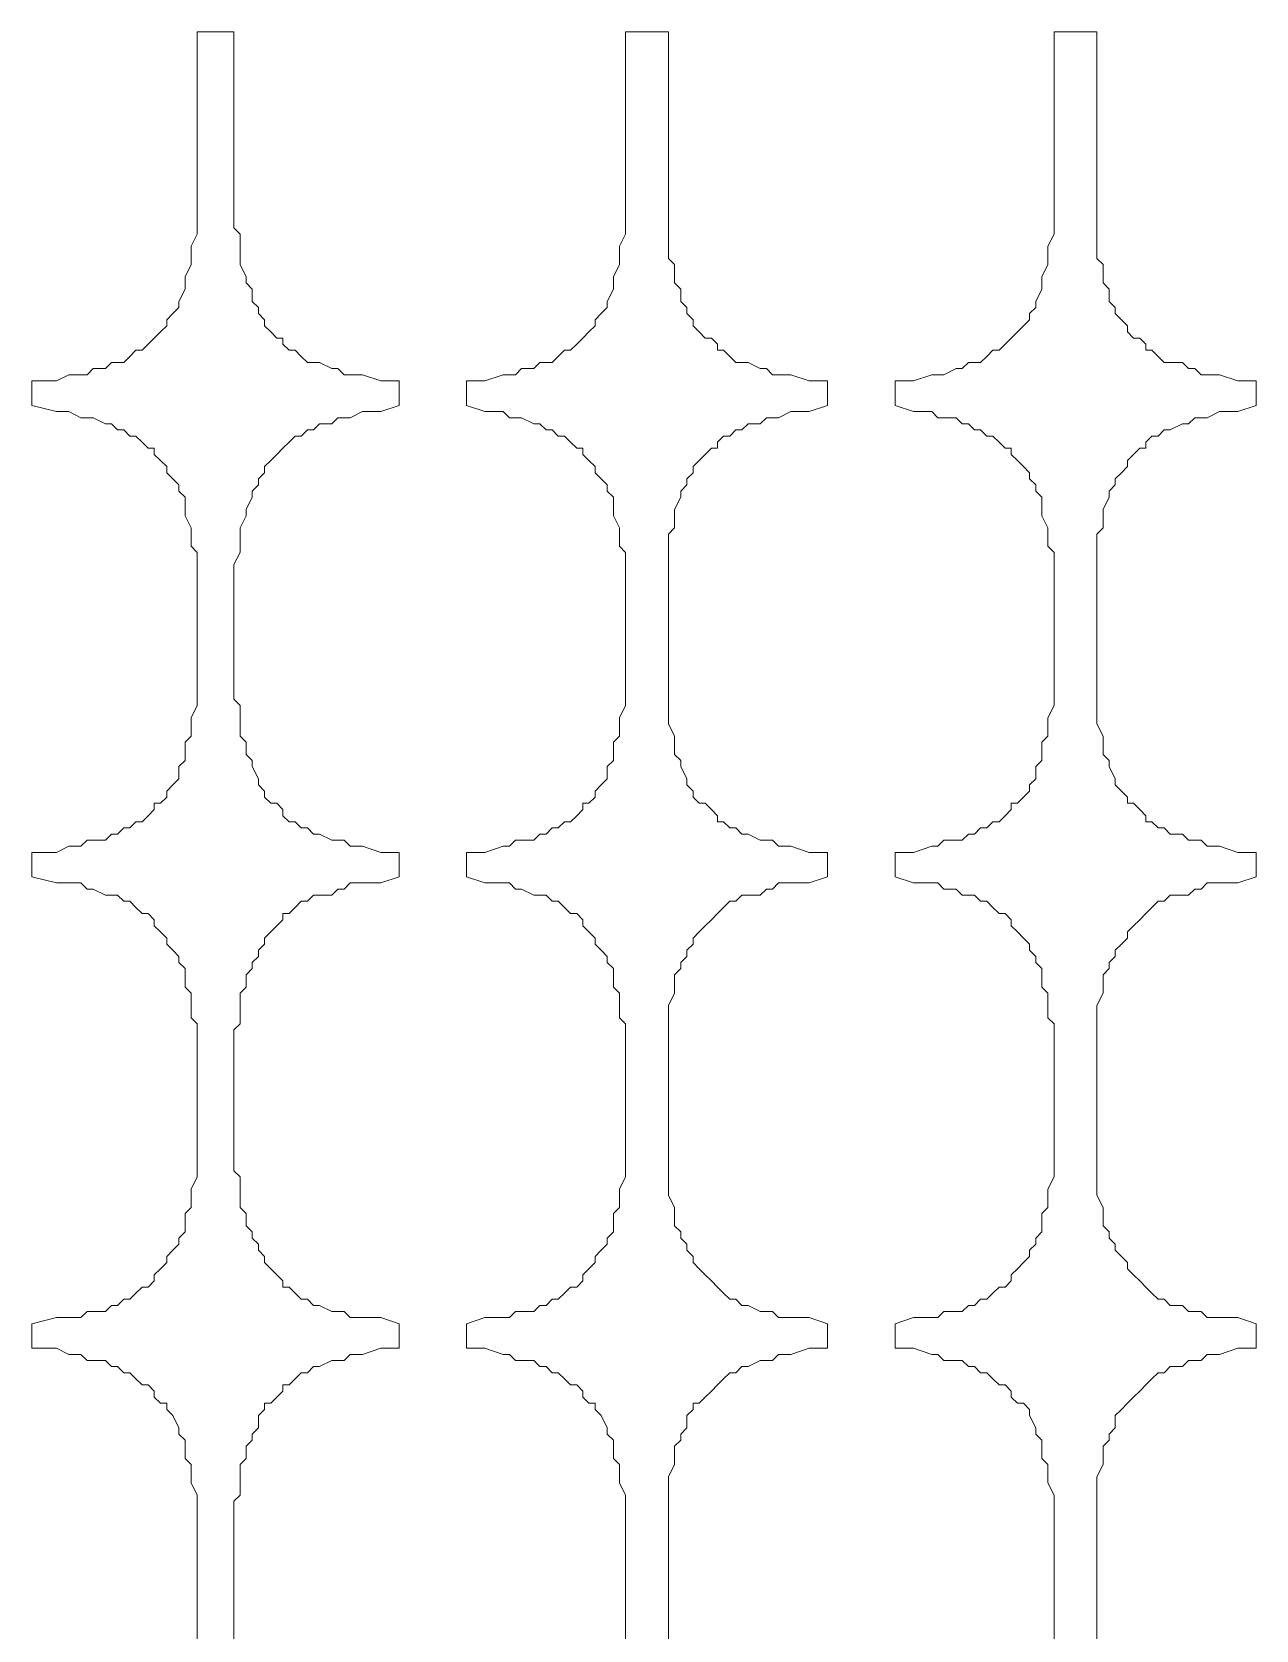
# Model space of a CAD drawing. Extents: x -66030 to 95157, y -13132 to 45879.
# Drawn here: x 20789 to 21570, y 27481 to 28501 of the extents above; entities that cross this region are included whole.
import ezdxf

# ---------------------------------------------------------------- set-up
doc = ezdxf.new("R2010")
doc.units = 0
doc.header["$LTSCALE"] = 100
doc.header["$MEASUREMENT"] = 0
doc.layers.get('0').update_dxf_attribs({"linetype": 'CONTINUOUS'})

msp = doc.modelspace()

# ---------------------------------------------------------------- linework, layer by layer
at = {"lineweight": 0}
for points in [[(20894.4, 27473.5), (20894.4, 27563.4), (20894.4, 27567.3), (20890.5, 27575.1), (20890.5, 27579), (20890.5, 27586.8), (20886.6, 27590.7), (20886.6, 27598.5), (20886.6, 27602.4), (20882.7, 27606.3), (20882.7, 27610.2), (20878.8, 27618.1), (20874.9, 27622), (20874.9, 27625.9), (20870.9, 27625.9), (20867, 27629.8), (20867, 27633.7), (20863.1, 27637.6), (20859.2, 27637.6), (20855.3, 27641.5), (20851.4, 27645.4), (20847.5, 27645.4), (20843.6, 27649.3), (20839.7, 27649.3), (20835.8, 27653.2), (20828, 27653.2), (20824.1, 27653.2), (20820.2, 27657.1), (20812.4, 27657.1), (20804.5, 27661), (20788.9, 27661), (20788.9, 27676.6), (20804.5, 27680.6), (20812.4, 27680.6), (20820.2, 27680.6), (20824.1, 27684.5), (20828, 27684.5), (20835.8, 27684.5), (20839.7, 27688.4), (20843.6, 27688.4), (20847.5, 27692.3), (20851.4, 27692.3), (20855.3, 27696.2), (20859.2, 27700.1), (20863.1, 27700.1), (20867, 27704), (20867, 27707.9), (20870.9, 27711.8), (20874.9, 27715.7), (20874.9, 27719.6), (20878.8, 27723.5), (20882.7, 27727.4), (20882.7, 27731.3), (20886.6, 27735.2), (20886.6, 27739.1), (20886.6, 27747), (20890.5, 27750.9), (20890.5, 27758.7), (20890.5, 27762.6), (20894.4, 27770.4), (20894.4, 27774.3), (20894.4, 27864.1), (20894.4, 27868), (20890.5, 27871.9), (20890.5, 27879.8), (20890.5, 27887.6), (20886.6, 27891.5), (20886.6, 27899.3), (20886.6, 27903.2), (20882.7, 27907.1), (20882.7, 27911), (20878.8, 27914.9), (20874.9, 27918.8), (20874.9, 27922.7), (20870.9, 27926.6), (20867, 27930.5), (20867, 27934.4), (20863.1, 27938.3), (20859.2, 27938.3), (20855.3, 27942.3), (20851.4, 27946.2), (20847.5, 27946.2), (20843.6, 27950.1), (20839.7, 27950.1), (20835.8, 27950.1), (20828, 27954), (20824.1, 27954), (20820.2, 27957.9), (20812.4, 27957.9), (20804.5, 27957.9), (20788.9, 27961.8), (20788.9, 27977.4), (20804.5, 27977.4), (20812.4, 27981.3), (20820.2, 27981.3), (20824.1, 27985.2), (20828, 27985.2), (20835.8, 27985.2), (20839.7, 27989.1), (20843.6, 27989.1), (20847.5, 27993), (20851.4, 27993), (20855.3, 27996.9), (20859.2, 27996.9), (20863.1, 28000.8), (20867, 28004.7), (20867, 28008.7), (20870.9, 28008.7), (20874.9, 28012.6), (20874.9, 28016.5), (20878.8, 28020.4), (20882.7, 28024.3), (20882.7, 28032.1), (20886.6, 28036), (20886.6, 28039.9), (20886.6, 28047.7), (20890.5, 28051.6), (20890.5, 28059.4), (20890.5, 28063.3), (20894.4, 28071.2), (20894.4, 28075.1), (20894.4, 28161), (20894.4, 28168.8), (20890.5, 28172.7), (20890.5, 28180.5), (20890.5, 28184.4), (20886.6, 28192.2), (20886.6, 28196.1), (20886.6, 28204), (20882.7, 28207.9), (20882.7, 28211.8), (20878.8, 28215.7), (20874.9, 28219.6), (20874.9, 28223.5), (20870.9, 28227.4), (20867, 28231.3), (20867, 28235.2), (20863.1, 28235.2), (20859.2, 28239.1), (20855.3, 28243), (20851.4, 28243), (20847.5, 28246.9), (20843.6, 28246.9), (20839.7, 28250.8), (20835.8, 28250.8), (20828, 28254.7), (20824.1, 28254.7), (20820.2, 28254.7), (20812.4, 28258.6), (20804.5, 28258.6), (20788.9, 28262.5), (20788.9, 28278.2), (20804.5, 28278.2), (20812.4, 28282.1), (20820.2, 28282.1), (20824.1, 28282.1), (20828, 28286), (20835.8, 28286), (20839.7, 28289.9), (20843.6, 28289.9), (20847.5, 28289.9), (20851.4, 28293.8), (20855.3, 28297.7), (20859.2, 28297.7), (20863.1, 28301.6), (20867, 28305.5), (20867, 28305.5), (20870.9, 28309.4), (20874.9, 28313.3), (20874.9, 28317.2), (20878.8, 28321.1), (20882.7, 28325), (20882.7, 28328.9), (20886.6, 28336.8), (20886.6, 28340.7), (20886.6, 28344.6), (20890.5, 28352.4), (20890.5, 28356.3), (20890.5, 28364.1), (20894.4, 28371.9), (20894.4, 28375.8), (20894.4, 28500.8), (20894.4, 28500.8), (20917.8, 28500.8), (20917.8, 28375.8), (20921.7, 28371.9), (20921.7, 28364.1), (20921.7, 28356.3), (20921.7, 28352.4), (20925.6, 28344.6), (20925.6, 28340.7), (20929.5, 28336.8), (20929.5, 28328.9), (20933.4, 28325), (20933.4, 28321.1), (20937.3, 28317.2), (20937.3, 28313.3), (20941.3, 28309.4), (20945.2, 28305.5), (20949.1, 28305.5), (20949.1, 28301.6), (20953, 28297.7), (20956.9, 28297.7), (20960.8, 28293.8), (20964.7, 28289.9), (20968.6, 28289.9), (20972.5, 28289.9), (20980.3, 28286), (20984.2, 28286), (20988.1, 28282.1), (20992, 28282.1), (20999.8, 28282.1), (21011.6, 28278.2), (21023.3, 28278.2), (21023.3, 28262.5), (21011.6, 28258.6), (20999.8, 28258.6), (20992, 28254.7), (20988.1, 28254.7), (20984.2, 28254.7), (20980.3, 28250.8), (20972.5, 28250.8), (20968.6, 28246.9), (20964.7, 28246.9), (20960.8, 28243), (20956.9, 28243), (20953, 28239.1), (20949.1, 28235.2), (20949.1, 28235.2), (20945.2, 28231.3), (20941.3, 28227.4), (20937.3, 28223.5), (20937.3, 28219.6), (20933.4, 28215.7), (20933.4, 28211.8), (20929.5, 28207.9), (20929.5, 28204), (20925.6, 28196.1), (20925.6, 28192.2), (20921.7, 28184.4), (20921.7, 28180.5), (20921.7, 28172.7), (20921.7, 28168.8), (20917.8, 28161), (20917.8, 28075.1), (20921.7, 28071.2), (20921.7, 28063.3), (20921.7, 28059.4), (20921.7, 28051.6), (20925.6, 28047.7), (20925.6, 28039.9), (20929.5, 28036), (20929.5, 28032.1), (20933.4, 28024.3), (20933.4, 28020.4), (20937.3, 28016.5), (20937.3, 28012.6), (20941.3, 28008.7), (20945.2, 28008.7), (20949.1, 28004.7), (20949.1, 28000.8), (20953, 27996.9), (20956.9, 27996.9), (20960.8, 27993), (20964.7, 27993), (20968.6, 27989.1), (20972.5, 27989.1), (20980.3, 27985.2), (20984.2, 27985.2), (20988.1, 27985.2), (20992, 27981.3), (20999.8, 27981.3), (21011.6, 27977.4), (21023.3, 27977.4), (21023.3, 27961.8), (21011.6, 27957.9), (20999.8, 27957.9), (20992, 27957.9), (20988.1, 27954), (20984.2, 27954), (20980.3, 27950.1), (20972.5, 27950.1), (20968.6, 27950.1), (20964.7, 27946.2), (20960.8, 27946.2), (20956.9, 27942.3), (20953, 27938.3), (20949.1, 27938.3), (20949.1, 27934.4), (20945.2, 27930.5), (20941.3, 27926.6), (20937.3, 27922.7), (20937.3, 27918.8), (20933.4, 27914.9), (20933.4, 27911), (20929.5, 27907.1), (20929.5, 27903.2), (20925.6, 27899.3), (20925.6, 27891.5), (20921.7, 27887.6), (20921.7, 27879.8), (20921.7, 27871.9), (20921.7, 27868), (20917.8, 27864.1), (20917.8, 27774.3), (20921.7, 27770.4), (20921.7, 27762.6), (20921.7, 27758.7), (20921.7, 27750.9), (20925.6, 27747), (20925.6, 27739.1), (20929.5, 27735.2), (20929.5, 27731.3), (20933.4, 27727.4), (20933.4, 27723.5), (20937.3, 27719.6), (20937.3, 27715.7), (20941.3, 27711.8), (20945.2, 27707.9), (20949.1, 27704), (20949.1, 27700.1), (20953, 27700.1), (20956.9, 27696.2), (20960.8, 27692.3), (20964.7, 27692.3), (20968.6, 27688.4), (20972.5, 27688.4), (20980.3, 27684.5), (20984.2, 27684.5), (20988.1, 27684.5), (20992, 27680.6), (20999.8, 27680.6), (21011.6, 27680.6), (21023.3, 27676.6), (21023.3, 27661), (21011.6, 27661), (20999.8, 27657.1), (20992, 27657.1), (20988.1, 27653.2), (20984.2, 27653.2), (20980.3, 27653.2), (20972.5, 27649.3), (20968.6, 27649.3), (20964.7, 27645.4), (20960.8, 27645.4), (20956.9, 27641.5), (20953, 27637.6), (20949.1, 27637.6), (20949.1, 27633.7), (20945.2, 27629.8), (20941.3, 27625.9), (20937.3, 27625.9), (20937.3, 27622), (20933.4, 27618.1), (20933.4, 27610.2), (20929.5, 27606.3), (20929.5, 27602.4), (20925.6, 27598.5), (20925.6, 27590.7), (20921.7, 27586.8), (20921.7, 27579), (20921.7, 27575.1), (20921.7, 27567.3), (20917.8, 27563.4), (20917.8, 27473.5)], [(20894.4, 27473.5), (20894.4, 27563.4), (20894.4, 27567.3), (20890.5, 27575.1), (20890.5, 27579), (20890.5, 27586.8), (20886.6, 27590.7), (20886.6, 27598.5), (20886.6, 27602.4), (20882.7, 27606.3), (20882.7, 27610.2), (20878.8, 27618.1), (20874.9, 27622), (20874.9, 27625.9), (20870.9, 27625.9), (20867, 27629.8), (20867, 27633.7), (20863.1, 27637.6), (20859.2, 27637.6), (20855.3, 27641.5), (20851.4, 27645.4), (20847.5, 27645.4), (20843.6, 27649.3), (20839.7, 27649.3), (20835.8, 27653.2), (20828, 27653.2), (20824.1, 27653.2), (20820.2, 27657.1), (20812.4, 27657.1), (20804.5, 27661), (20788.9, 27661), (20788.9, 27676.6), (20804.5, 27680.6), (20812.4, 27680.6), (20820.2, 27680.6), (20824.1, 27684.5), (20828, 27684.5), (20835.8, 27684.5), (20839.7, 27688.4), (20843.6, 27688.4), (20847.5, 27692.3), (20851.4, 27692.3), (20855.3, 27696.2), (20859.2, 27700.1), (20863.1, 27700.1), (20867, 27704), (20867, 27707.9), (20870.9, 27711.8), (20874.9, 27715.7), (20874.9, 27719.6), (20878.8, 27723.5), (20882.7, 27727.4), (20882.7, 27731.3), (20886.6, 27735.2), (20886.6, 27739.1), (20886.6, 27747), (20890.5, 27750.9), (20890.5, 27758.7), (20890.5, 27762.6), (20894.4, 27770.4), (20894.4, 27774.3), (20894.4, 27864.1), (20894.4, 27868), (20890.5, 27871.9), (20890.5, 27879.8), (20890.5, 27887.6), (20886.6, 27891.5), (20886.6, 27899.3), (20886.6, 27903.2), (20882.7, 27907.1), (20882.7, 27911), (20878.8, 27914.9), (20874.9, 27918.8), (20874.9, 27922.7), (20870.9, 27926.6), (20867, 27930.5), (20867, 27934.4), (20863.1, 27938.3), (20859.2, 27938.3), (20855.3, 27942.3), (20851.4, 27946.2), (20847.5, 27946.2), (20843.6, 27950.1), (20839.7, 27950.1), (20835.8, 27950.1), (20828, 27954), (20824.1, 27954), (20820.2, 27957.9), (20812.4, 27957.9), (20804.5, 27957.9), (20788.9, 27961.8), (20788.9, 27977.4), (20804.5, 27977.4), (20812.4, 27981.3), (20820.2, 27981.3), (20824.1, 27985.2), (20828, 27985.2), (20835.8, 27985.2), (20839.7, 27989.1), (20843.6, 27989.1), (20847.5, 27993), (20851.4, 27993), (20855.3, 27996.9), (20859.2, 27996.9), (20863.1, 28000.8), (20867, 28004.7), (20867, 28008.7), (20870.9, 28008.7), (20874.9, 28012.6), (20874.9, 28016.5), (20878.8, 28020.4), (20882.7, 28024.3), (20882.7, 28032.1), (20886.6, 28036), (20886.6, 28039.9), (20886.6, 28047.7), (20890.5, 28051.6), (20890.5, 28059.4), (20890.5, 28063.3), (20894.4, 28071.2), (20894.4, 28075.1), (20894.4, 28161), (20894.4, 28168.8), (20890.5, 28172.7), (20890.5, 28180.5), (20890.5, 28184.4), (20886.6, 28192.2), (20886.6, 28196.1), (20886.6, 28204), (20882.7, 28207.9), (20882.7, 28211.8), (20878.8, 28215.7), (20874.9, 28219.6), (20874.9, 28223.5), (20870.9, 28227.4), (20867, 28231.3), (20867, 28235.2), (20863.1, 28235.2), (20859.2, 28239.1), (20855.3, 28243), (20851.4, 28243), (20847.5, 28246.9), (20843.6, 28246.9), (20839.7, 28250.8), (20835.8, 28250.8), (20828, 28254.7), (20824.1, 28254.7), (20820.2, 28254.7), (20812.4, 28258.6), (20804.5, 28258.6), (20788.9, 28262.5), (20788.9, 28278.2), (20804.5, 28278.2), (20812.4, 28282.1), (20820.2, 28282.1), (20824.1, 28282.1), (20828, 28286), (20835.8, 28286), (20839.7, 28289.9), (20843.6, 28289.9), (20847.5, 28289.9), (20851.4, 28293.8), (20855.3, 28297.7), (20859.2, 28297.7), (20863.1, 28301.6), (20867, 28305.5), (20867, 28305.5), (20870.9, 28309.4), (20874.9, 28313.3), (20874.9, 28317.2), (20878.8, 28321.1), (20882.7, 28325), (20882.7, 28328.9), (20886.6, 28336.8), (20886.6, 28340.7), (20886.6, 28344.6), (20890.5, 28352.4), (20890.5, 28356.3), (20890.5, 28364.1), (20894.4, 28371.9), (20894.4, 28375.8), (20894.4, 28500.8), (20894.4, 28500.8), (20917.8, 28500.8), (20917.8, 28375.8), (20921.7, 28371.9), (20921.7, 28364.1), (20921.7, 28356.3), (20921.7, 28352.4), (20925.6, 28344.6), (20925.6, 28340.7), (20929.5, 28336.8), (20929.5, 28328.9), (20933.4, 28325), (20933.4, 28321.1), (20937.3, 28317.2), (20937.3, 28313.3), (20941.3, 28309.4), (20945.2, 28305.5), (20949.1, 28305.5), (20949.1, 28301.6), (20953, 28297.7), (20956.9, 28297.7), (20960.8, 28293.8), (20964.7, 28289.9), (20968.6, 28289.9), (20972.5, 28289.9), (20980.3, 28286), (20984.2, 28286), (20988.1, 28282.1), (20992, 28282.1), (20999.8, 28282.1), (21011.6, 28278.2), (21023.3, 28278.2), (21023.3, 28262.5), (21011.6, 28258.6), (20999.8, 28258.6), (20992, 28254.7), (20988.1, 28254.7), (20984.2, 28254.7), (20980.3, 28250.8), (20972.5, 28250.8), (20968.6, 28246.9), (20964.7, 28246.9), (20960.8, 28243), (20956.9, 28243), (20953, 28239.1), (20949.1, 28235.2), (20949.1, 28235.2), (20945.2, 28231.3), (20941.3, 28227.4), (20937.3, 28223.5), (20937.3, 28219.6), (20933.4, 28215.7), (20933.4, 28211.8), (20929.5, 28207.9), (20929.5, 28204), (20925.6, 28196.1), (20925.6, 28192.2), (20921.7, 28184.4), (20921.7, 28180.5), (20921.7, 28172.7), (20921.7, 28168.8), (20917.8, 28161), (20917.8, 28075.1), (20921.7, 28071.2), (20921.7, 28063.3), (20921.7, 28059.4), (20921.7, 28051.6), (20925.6, 28047.7), (20925.6, 28039.9), (20929.5, 28036), (20929.5, 28032.1), (20933.4, 28024.3), (20933.4, 28020.4), (20937.3, 28016.5), (20937.3, 28012.6), (20941.3, 28008.7), (20945.2, 28008.7), (20949.1, 28004.7), (20949.1, 28000.8), (20953, 27996.9), (20956.9, 27996.9), (20960.8, 27993), (20964.7, 27993), (20968.6, 27989.1), (20972.5, 27989.1), (20980.3, 27985.2), (20984.2, 27985.2), (20988.1, 27985.2), (20992, 27981.3), (20999.8, 27981.3), (21011.6, 27977.4), (21023.3, 27977.4), (21023.3, 27961.8), (21011.6, 27957.9), (20999.8, 27957.9), (20992, 27957.9), (20988.1, 27954), (20984.2, 27954), (20980.3, 27950.1), (20972.5, 27950.1), (20968.6, 27950.1), (20964.7, 27946.2), (20960.8, 27946.2), (20956.9, 27942.3), (20953, 27938.3), (20949.1, 27938.3), (20949.1, 27934.4), (20945.2, 27930.5), (20941.3, 27926.6), (20937.3, 27922.7), (20937.3, 27918.8), (20933.4, 27914.9), (20933.4, 27911), (20929.5, 27907.1), (20929.5, 27903.2), (20925.6, 27899.3), (20925.6, 27891.5), (20921.7, 27887.6), (20921.7, 27879.8), (20921.7, 27871.9), (20921.7, 27868), (20917.8, 27864.1), (20917.8, 27774.3), (20921.7, 27770.4), (20921.7, 27762.6), (20921.7, 27758.7), (20921.7, 27750.9), (20925.6, 27747), (20925.6, 27739.1), (20929.5, 27735.2), (20929.5, 27731.3), (20933.4, 27727.4), (20933.4, 27723.5), (20937.3, 27719.6), (20937.3, 27715.7), (20941.3, 27711.8), (20945.2, 27707.9), (20949.1, 27704), (20949.1, 27700.1), (20953, 27700.1), (20956.9, 27696.2), (20960.8, 27692.3), (20964.7, 27692.3), (20968.6, 27688.4), (20972.5, 27688.4), (20980.3, 27684.5), (20984.2, 27684.5), (20988.1, 27684.5), (20992, 27680.6), (20999.8, 27680.6), (21011.6, 27680.6), (21023.3, 27676.6), (21023.3, 27661), (21011.6, 27661), (20999.8, 27657.1), (20992, 27657.1), (20988.1, 27653.2), (20984.2, 27653.2), (20980.3, 27653.2), (20972.5, 27649.3), (20968.6, 27649.3), (20964.7, 27645.4), (20960.8, 27645.4), (20956.9, 27641.5), (20953, 27637.6), (20949.1, 27637.6), (20949.1, 27633.7), (20945.2, 27629.8), (20941.3, 27625.9), (20937.3, 27625.9), (20937.3, 27622), (20933.4, 27618.1), (20933.4, 27610.2), (20929.5, 27606.3), (20929.5, 27602.4), (20925.6, 27598.5), (20925.6, 27590.7), (20921.7, 27586.8), (20921.7, 27579), (20921.7, 27575.1), (20921.7, 27567.3), (20917.8, 27563.4), (20917.8, 27473.5)], [(21167.8, 27473.5), (21167.8, 27563.4), (21167.8, 27567.3), (21163.9, 27575.1), (21163.9, 27579), (21163.9, 27586.8), (21160, 27590.7), (21160, 27598.5), (21160, 27602.4), (21156.1, 27606.3), (21156.1, 27610.2), (21152.2, 27618.1), (21148.3, 27622), (21148.3, 27625.9), (21144.4, 27625.9), (21140.5, 27629.8), (21140.5, 27633.7), (21136.6, 27637.6), (21132.6, 27637.6), (21128.7, 27641.5), (21124.8, 27645.4), (21120.9, 27645.4), (21117, 27649.3), (21113.1, 27649.3), (21109.2, 27653.2), (21101.4, 27653.2), (21097.5, 27653.2), (21093.6, 27657.1), (21089.7, 27657.1), (21078, 27661), (21066.2, 27661), (21066.2, 27676.6), (21078, 27680.6), (21089.7, 27680.6), (21093.6, 27680.6), (21097.5, 27684.5), (21101.4, 27684.5), (21109.2, 27684.5), (21113.1, 27688.4), (21117, 27688.4), (21120.9, 27692.3), (21124.8, 27692.3), (21128.7, 27696.2), (21132.6, 27700.1), (21136.6, 27700.1), (21140.5, 27704), (21140.5, 27707.9), (21144.4, 27711.8), (21148.3, 27715.7), (21148.3, 27719.6), (21152.2, 27723.5), (21156.1, 27727.4), (21156.1, 27731.3), (21160, 27735.2), (21160, 27739.1), (21160, 27747), (21163.9, 27750.9), (21163.9, 27758.7), (21163.9, 27762.6), (21167.8, 27770.4), (21167.8, 27774.3), (21167.8, 27864.1), (21167.8, 27868), (21163.9, 27871.9), (21163.9, 27879.8), (21163.9, 27887.6), (21160, 27891.5), (21160, 27899.3), (21160, 27903.2), (21156.1, 27907.1), (21156.1, 27911), (21152.2, 27914.9), (21148.3, 27918.8), (21148.3, 27922.7), (21144.4, 27926.6), (21140.5, 27930.5), (21140.5, 27934.4), (21136.6, 27938.3), (21132.6, 27938.3), (21128.7, 27942.3), (21124.8, 27946.2), (21120.9, 27946.2), (21117, 27950.1), (21113.1, 27950.1), (21109.2, 27950.1), (21101.4, 27954), (21097.5, 27954), (21093.6, 27957.9), (21089.7, 27957.9), (21078, 27957.9), (21066.2, 27961.8), (21066.2, 27977.4), (21078, 27977.4), (21089.7, 27981.3), (21093.6, 27981.3), (21097.5, 27985.2), (21101.4, 27985.2), (21109.2, 27985.2), (21113.1, 27989.1), (21117, 27989.1), (21120.9, 27993), (21124.8, 27993), (21128.7, 27996.9), (21132.6, 27996.9), (21136.6, 28000.8), (21140.5, 28004.7), (21140.5, 28008.7), (21144.4, 28008.7), (21148.3, 28012.6), (21148.3, 28016.5), (21152.2, 28020.4), (21156.1, 28024.3), (21156.1, 28032.1), (21160, 28036), (21160, 28039.9), (21160, 28047.7), (21163.9, 28051.6), (21163.9, 28059.4), (21163.9, 28063.3), (21167.8, 28071.2), (21167.8, 28075.1), (21167.8, 28161), (21167.8, 28168.8), (21163.9, 28172.7), (21163.9, 28180.5), (21163.9, 28184.4), (21160, 28192.2), (21160, 28196.1), (21160, 28204), (21156.1, 28207.9), (21156.1, 28211.8), (21152.2, 28215.7), (21148.3, 28219.6), (21148.3, 28223.5), (21144.4, 28227.4), (21140.5, 28231.3), (21140.5, 28235.2), (21136.6, 28235.2), (21132.6, 28239.1), (21128.7, 28243), (21124.8, 28243), (21120.9, 28246.9), (21117, 28246.9), (21113.1, 28250.8), (21109.2, 28250.8), (21101.4, 28254.7), (21097.5, 28254.7), (21093.6, 28254.7), (21089.7, 28258.6), (21078, 28258.6), (21066.2, 28262.5), (21066.2, 28278.2), (21078, 28278.2), (21089.7, 28282.1), (21093.6, 28282.1), (21097.5, 28282.1), (21101.4, 28286), (21109.2, 28286), (21113.1, 28289.9), (21117, 28289.9), (21120.9, 28289.9), (21124.8, 28293.8), (21128.7, 28297.7), (21132.6, 28297.7), (21136.6, 28301.6), (21140.5, 28305.5), (21140.5, 28305.5), (21144.4, 28309.4), (21148.3, 28313.3), (21148.3, 28317.2), (21152.2, 28321.1), (21156.1, 28325), (21156.1, 28328.9), (21160, 28336.8), (21160, 28340.7), (21160, 28344.6), (21163.9, 28352.4), (21163.9, 28356.3), (21163.9, 28364.1), (21167.8, 28371.9), (21167.8, 28375.8), (21167.8, 28500.8), (21167.8, 28500.8), (21195.1, 28500.8), (21195.1, 28375.8), (21195.1, 28371.9), (21195.1, 28364.1), (21195.1, 28356.3), (21199, 28352.4), (21199, 28344.6), (21199, 28340.7), (21203, 28336.8), (21203, 28328.9), (21206.9, 28325), (21206.9, 28321.1), (21210.8, 28317.2), (21210.8, 28313.3), (21214.7, 28309.4), (21218.6, 28305.5), (21222.5, 28305.5), (21226.4, 28301.6), (21226.4, 28297.7), (21230.3, 28297.7), (21234.2, 28293.8), (21238.1, 28289.9), (21242, 28289.9), (21245.9, 28289.9), (21253.7, 28286), (21257.6, 28286), (21261.5, 28282.1), (21265.4, 28282.1), (21273.3, 28282.1), (21285, 28278.2), (21296.7, 28278.2), (21296.7, 28262.5), (21285, 28258.6), (21273.3, 28258.6), (21265.4, 28254.7), (21261.5, 28254.7), (21257.6, 28254.7), (21253.7, 28250.8), (21245.9, 28250.8), (21242, 28246.9), (21238.1, 28246.9), (21234.2, 28243), (21230.3, 28243), (21226.4, 28239.1), (21226.4, 28235.2), (21222.5, 28235.2), (21218.6, 28231.3), (21214.7, 28227.4), (21210.8, 28223.5), (21210.8, 28219.6), (21206.9, 28215.7), (21206.9, 28211.8), (21203, 28207.9), (21203, 28204), (21199, 28196.1), (21199, 28192.2), (21199, 28184.4), (21195.1, 28180.5), (21195.1, 28172.7), (21195.1, 28168.8), (21195.1, 28161), (21195.1, 28075.1), (21195.1, 28071.2), (21195.1, 28063.3), (21195.1, 28059.4), (21199, 28051.6), (21199, 28047.7), (21199, 28039.9), (21203, 28036), (21203, 28032.1), (21206.9, 28024.3), (21206.9, 28020.4), (21210.8, 28016.5), (21210.8, 28012.6), (21214.7, 28008.7), (21218.6, 28008.7), (21222.5, 28004.7), (21226.4, 28000.8), (21226.4, 27996.9), (21230.3, 27996.9), (21234.2, 27993), (21238.1, 27993), (21242, 27989.1), (21245.9, 27989.1), (21253.7, 27985.2), (21257.6, 27985.2), (21261.5, 27985.2), (21265.4, 27981.3), (21273.3, 27981.3), (21285, 27977.4), (21296.7, 27977.4), (21296.7, 27961.8), (21285, 27957.9), (21273.3, 27957.9), (21265.4, 27957.9), (21261.5, 27954), (21257.6, 27954), (21253.7, 27950.1), (21245.9, 27950.1), (21242, 27950.1), (21238.1, 27946.2), (21234.2, 27946.2), (21230.3, 27942.3), (21226.4, 27938.3), (21226.4, 27938.3), (21222.5, 27934.4), (21218.6, 27930.5), (21214.7, 27926.6), (21210.8, 27922.7), (21210.8, 27918.8), (21206.9, 27914.9), (21206.9, 27911), (21203, 27907.1), (21203, 27903.2), (21199, 27899.3), (21199, 27891.5), (21199, 27887.6), (21195.1, 27879.8), (21195.1, 27871.9), (21195.1, 27868), (21195.1, 27864.1), (21195.1, 27774.3), (21195.1, 27770.4), (21195.1, 27762.6), (21195.1, 27758.7), (21199, 27750.9), (21199, 27747), (21199, 27739.1), (21203, 27735.2), (21203, 27731.3), (21206.9, 27727.4), (21206.9, 27723.5), (21210.8, 27719.6), (21210.8, 27715.7), (21214.7, 27711.8), (21218.6, 27707.9), (21222.5, 27704), (21226.4, 27700.1), (21226.4, 27700.1), (21230.3, 27696.2), (21234.2, 27692.3), (21238.1, 27692.3), (21242, 27688.4), (21245.9, 27688.4), (21253.7, 27684.5), (21257.6, 27684.5), (21261.5, 27684.5), (21265.4, 27680.6), (21273.3, 27680.6), (21285, 27680.6), (21296.7, 27676.6), (21296.7, 27661), (21285, 27661), (21273.3, 27657.1), (21265.4, 27657.1), (21261.5, 27653.2), (21257.6, 27653.2), (21253.7, 27653.2), (21245.9, 27649.3), (21242, 27649.3), (21238.1, 27645.4), (21234.2, 27645.4), (21230.3, 27641.5), (21226.4, 27637.6), (21226.4, 27637.6), (21222.5, 27633.7), (21218.6, 27629.8), (21214.7, 27625.9), (21210.8, 27625.9), (21210.8, 27622), (21206.9, 27618.1), (21206.9, 27610.2), (21203, 27606.3), (21203, 27602.4), (21199, 27598.5), (21199, 27590.7), (21199, 27586.8), (21195.1, 27579), (21195.1, 27575.1), (21195.1, 27567.3), (21195.1, 27563.4), (21195.1, 27473.5)], [(21167.8, 27473.5), (21167.8, 27563.4), (21167.8, 27567.3), (21163.9, 27575.1), (21163.9, 27579), (21163.9, 27586.8), (21160, 27590.7), (21160, 27598.5), (21160, 27602.4), (21156.1, 27606.3), (21156.1, 27610.2), (21152.2, 27618.1), (21148.3, 27622), (21148.3, 27625.9), (21144.4, 27625.9), (21140.5, 27629.8), (21140.5, 27633.7), (21136.6, 27637.6), (21132.6, 27637.6), (21128.7, 27641.5), (21124.8, 27645.4), (21120.9, 27645.4), (21117, 27649.3), (21113.1, 27649.3), (21109.2, 27653.2), (21101.4, 27653.2), (21097.5, 27653.2), (21093.6, 27657.1), (21089.7, 27657.1), (21078, 27661), (21066.2, 27661), (21066.2, 27676.6), (21078, 27680.6), (21089.7, 27680.6), (21093.6, 27680.6), (21097.5, 27684.5), (21101.4, 27684.5), (21109.2, 27684.5), (21113.1, 27688.4), (21117, 27688.4), (21120.9, 27692.3), (21124.8, 27692.3), (21128.7, 27696.2), (21132.6, 27700.1), (21136.6, 27700.1), (21140.5, 27704), (21140.5, 27707.9), (21144.4, 27711.8), (21148.3, 27715.7), (21148.3, 27719.6), (21152.2, 27723.5), (21156.1, 27727.4), (21156.1, 27731.3), (21160, 27735.2), (21160, 27739.1), (21160, 27747), (21163.9, 27750.9), (21163.9, 27758.7), (21163.9, 27762.6), (21167.8, 27770.4), (21167.8, 27774.3), (21167.8, 27864.1), (21167.8, 27868), (21163.9, 27871.9), (21163.9, 27879.8), (21163.9, 27887.6), (21160, 27891.5), (21160, 27899.3), (21160, 27903.2), (21156.1, 27907.1), (21156.1, 27911), (21152.2, 27914.9), (21148.3, 27918.8), (21148.3, 27922.7), (21144.4, 27926.6), (21140.5, 27930.5), (21140.5, 27934.4), (21136.6, 27938.3), (21132.6, 27938.3), (21128.7, 27942.3), (21124.8, 27946.2), (21120.9, 27946.2), (21117, 27950.1), (21113.1, 27950.1), (21109.2, 27950.1), (21101.4, 27954), (21097.5, 27954), (21093.6, 27957.9), (21089.7, 27957.9), (21078, 27957.9), (21066.2, 27961.8), (21066.2, 27977.4), (21078, 27977.4), (21089.7, 27981.3), (21093.6, 27981.3), (21097.5, 27985.2), (21101.4, 27985.2), (21109.2, 27985.2), (21113.1, 27989.1), (21117, 27989.1), (21120.9, 27993), (21124.8, 27993), (21128.7, 27996.9), (21132.6, 27996.9), (21136.6, 28000.8), (21140.5, 28004.7), (21140.5, 28008.7), (21144.4, 28008.7), (21148.3, 28012.6), (21148.3, 28016.5), (21152.2, 28020.4), (21156.1, 28024.3), (21156.1, 28032.1), (21160, 28036), (21160, 28039.9), (21160, 28047.7), (21163.9, 28051.6), (21163.9, 28059.4), (21163.9, 28063.3), (21167.8, 28071.2), (21167.8, 28075.1), (21167.8, 28161), (21167.8, 28168.8), (21163.9, 28172.7), (21163.9, 28180.5), (21163.9, 28184.4), (21160, 28192.2), (21160, 28196.1), (21160, 28204), (21156.1, 28207.9), (21156.1, 28211.8), (21152.2, 28215.7), (21148.3, 28219.6), (21148.3, 28223.5), (21144.4, 28227.4), (21140.5, 28231.3), (21140.5, 28235.2), (21136.6, 28235.2), (21132.6, 28239.1), (21128.7, 28243), (21124.8, 28243), (21120.9, 28246.9), (21117, 28246.9), (21113.1, 28250.8), (21109.2, 28250.8), (21101.4, 28254.7), (21097.5, 28254.7), (21093.6, 28254.7), (21089.7, 28258.6), (21078, 28258.6), (21066.2, 28262.5), (21066.2, 28278.2), (21078, 28278.2), (21089.7, 28282.1), (21093.6, 28282.1), (21097.5, 28282.1), (21101.4, 28286), (21109.2, 28286), (21113.1, 28289.9), (21117, 28289.9), (21120.9, 28289.9), (21124.8, 28293.8), (21128.7, 28297.7), (21132.6, 28297.7), (21136.6, 28301.6), (21140.5, 28305.5), (21140.5, 28305.5), (21144.4, 28309.4), (21148.3, 28313.3), (21148.3, 28317.2), (21152.2, 28321.1), (21156.1, 28325), (21156.1, 28328.9), (21160, 28336.8), (21160, 28340.7), (21160, 28344.6), (21163.9, 28352.4), (21163.9, 28356.3), (21163.9, 28364.1), (21167.8, 28371.9), (21167.8, 28375.8), (21167.8, 28500.8), (21167.8, 28500.8), (21195.1, 28500.8), (21195.1, 28375.8), (21195.1, 28371.9), (21195.1, 28364.1), (21195.1, 28356.3), (21199, 28352.4), (21199, 28344.6), (21199, 28340.7), (21203, 28336.8), (21203, 28328.9), (21206.9, 28325), (21206.9, 28321.1), (21210.8, 28317.2), (21210.8, 28313.3), (21214.7, 28309.4), (21218.6, 28305.5), (21222.5, 28305.5), (21226.4, 28301.6), (21226.4, 28297.7), (21230.3, 28297.7), (21234.2, 28293.8), (21238.1, 28289.9), (21242, 28289.9), (21245.9, 28289.9), (21253.7, 28286), (21257.6, 28286), (21261.5, 28282.1), (21265.4, 28282.1), (21273.3, 28282.1), (21285, 28278.2), (21296.7, 28278.2), (21296.7, 28262.5), (21285, 28258.6), (21273.3, 28258.6), (21265.4, 28254.7), (21261.5, 28254.7), (21257.6, 28254.7), (21253.7, 28250.8), (21245.9, 28250.8), (21242, 28246.9), (21238.1, 28246.9), (21234.2, 28243), (21230.3, 28243), (21226.4, 28239.1), (21226.4, 28235.2), (21222.5, 28235.2), (21218.6, 28231.3), (21214.7, 28227.4), (21210.8, 28223.5), (21210.8, 28219.6), (21206.9, 28215.7), (21206.9, 28211.8), (21203, 28207.9), (21203, 28204), (21199, 28196.1), (21199, 28192.2), (21199, 28184.4), (21195.1, 28180.5), (21195.1, 28172.7), (21195.1, 28168.8), (21195.1, 28161), (21195.1, 28075.1), (21195.1, 28071.2), (21195.1, 28063.3), (21195.1, 28059.4), (21199, 28051.6), (21199, 28047.7), (21199, 28039.9), (21203, 28036), (21203, 28032.1), (21206.9, 28024.3), (21206.9, 28020.4), (21210.8, 28016.5), (21210.8, 28012.6), (21214.7, 28008.7), (21218.6, 28008.7), (21222.5, 28004.7), (21226.4, 28000.8), (21226.4, 27996.9), (21230.3, 27996.9), (21234.2, 27993), (21238.1, 27993), (21242, 27989.1), (21245.9, 27989.1), (21253.7, 27985.2), (21257.6, 27985.2), (21261.5, 27985.2), (21265.4, 27981.3), (21273.3, 27981.3), (21285, 27977.4), (21296.7, 27977.4), (21296.7, 27961.8), (21285, 27957.9), (21273.3, 27957.9), (21265.4, 27957.9), (21261.5, 27954), (21257.6, 27954), (21253.7, 27950.1), (21245.9, 27950.1), (21242, 27950.1), (21238.1, 27946.2), (21234.2, 27946.2), (21230.3, 27942.3), (21226.4, 27938.3), (21226.4, 27938.3), (21222.5, 27934.4), (21218.6, 27930.5), (21214.7, 27926.6), (21210.8, 27922.7), (21210.8, 27918.8), (21206.9, 27914.9), (21206.9, 27911), (21203, 27907.1), (21203, 27903.2), (21199, 27899.3), (21199, 27891.5), (21199, 27887.6), (21195.1, 27879.8), (21195.1, 27871.9), (21195.1, 27868), (21195.1, 27864.1), (21195.1, 27774.3), (21195.1, 27770.4), (21195.1, 27762.6), (21195.1, 27758.7), (21199, 27750.9), (21199, 27747), (21199, 27739.1), (21203, 27735.2), (21203, 27731.3), (21206.9, 27727.4), (21206.9, 27723.5), (21210.8, 27719.6), (21210.8, 27715.7), (21214.7, 27711.8), (21218.6, 27707.9), (21222.5, 27704), (21226.4, 27700.1), (21226.4, 27700.1), (21230.3, 27696.2), (21234.2, 27692.3), (21238.1, 27692.3), (21242, 27688.4), (21245.9, 27688.4), (21253.7, 27684.5), (21257.6, 27684.5), (21261.5, 27684.5), (21265.4, 27680.6), (21273.3, 27680.6), (21285, 27680.6), (21296.7, 27676.6), (21296.7, 27661), (21285, 27661), (21273.3, 27657.1), (21265.4, 27657.1), (21261.5, 27653.2), (21257.6, 27653.2), (21253.7, 27653.2), (21245.9, 27649.3), (21242, 27649.3), (21238.1, 27645.4), (21234.2, 27645.4), (21230.3, 27641.5), (21226.4, 27637.6), (21226.4, 27637.6), (21222.5, 27633.7), (21218.6, 27629.8), (21214.7, 27625.9), (21210.8, 27625.9), (21210.8, 27622), (21206.9, 27618.1), (21206.9, 27610.2), (21203, 27606.3), (21203, 27602.4), (21199, 27598.5), (21199, 27590.7), (21199, 27586.8), (21195.1, 27579), (21195.1, 27575.1), (21195.1, 27567.3), (21195.1, 27563.4), (21195.1, 27473.5)], [(21441.2, 27473.5), (21441.2, 27563.4), (21441.2, 27567.3), (21437.3, 27575.1), (21437.3, 27579), (21437.3, 27586.8), (21433.4, 27590.7), (21433.4, 27598.5), (21433.4, 27602.4), (21429.5, 27606.3), (21429.5, 27610.2), (21425.6, 27618.1), (21425.6, 27622), (21421.7, 27625.9), (21417.8, 27625.9), (21413.9, 27629.8), (21413.9, 27633.7), (21410, 27637.6), (21406.1, 27637.6), (21402.2, 27641.5), (21398.3, 27645.4), (21394.3, 27645.4), (21390.4, 27649.3), (21386.5, 27649.3), (21382.6, 27653.2), (21378.7, 27653.2), (21370.9, 27653.2), (21367, 27657.1), (21363.1, 27657.1), (21351.4, 27661), (21339.7, 27661), (21339.7, 27676.6), (21351.4, 27680.6), (21363.1, 27680.6), (21367, 27680.6), (21370.9, 27684.5), (21378.7, 27684.5), (21382.6, 27684.5), (21386.5, 27688.4), (21390.4, 27688.4), (21394.3, 27692.3), (21398.3, 27692.3), (21402.2, 27696.2), (21406.1, 27700.1), (21410, 27700.1), (21413.9, 27704), (21413.9, 27707.9), (21417.8, 27711.8), (21421.7, 27715.7), (21425.6, 27719.6), (21425.6, 27723.5), (21429.5, 27727.4), (21429.5, 27731.3), (21433.4, 27735.2), (21433.4, 27739.1), (21433.4, 27747), (21437.3, 27750.9), (21437.3, 27758.7), (21437.3, 27762.6), (21441.2, 27770.4), (21441.2, 27774.3), (21441.2, 27864.1), (21441.2, 27868), (21437.3, 27871.9), (21437.3, 27879.8), (21437.3, 27887.6), (21433.4, 27891.5), (21433.4, 27899.3), (21433.4, 27903.2), (21429.5, 27907.1), (21429.5, 27911), (21425.6, 27914.9), (21425.6, 27918.8), (21421.7, 27922.7), (21417.8, 27926.6), (21413.9, 27930.5), (21413.9, 27934.4), (21410, 27938.3), (21406.1, 27938.3), (21402.2, 27942.3), (21398.3, 27946.2), (21394.3, 27946.2), (21390.4, 27950.1), (21386.5, 27950.1), (21382.6, 27950.1), (21378.7, 27954), (21370.9, 27954), (21367, 27957.9), (21363.1, 27957.9), (21351.4, 27957.9), (21339.7, 27961.8), (21339.7, 27977.4), (21351.4, 27977.4), (21363.1, 27981.3), (21367, 27981.3), (21370.9, 27985.2), (21378.7, 27985.2), (21382.6, 27985.2), (21386.5, 27989.1), (21390.4, 27989.1), (21394.3, 27993), (21398.3, 27993), (21402.2, 27996.9), (21406.1, 27996.9), (21410, 28000.8), (21413.9, 28004.7), (21413.9, 28008.7), (21417.8, 28008.7), (21421.7, 28012.6), (21425.6, 28016.5), (21425.6, 28020.4), (21429.5, 28024.3), (21429.5, 28032.1), (21433.4, 28036), (21433.4, 28039.9), (21433.4, 28047.7), (21437.3, 28051.6), (21437.3, 28059.4), (21437.3, 28063.3), (21441.2, 28071.2), (21441.2, 28075.1), (21441.2, 28161), (21441.2, 28168.8), (21437.3, 28172.7), (21437.3, 28180.5), (21437.3, 28184.4), (21433.4, 28192.2), (21433.4, 28196.1), (21433.4, 28204), (21429.5, 28207.9), (21429.5, 28211.8), (21425.6, 28215.7), (21425.6, 28219.6), (21421.7, 28223.5), (21417.8, 28227.4), (21413.9, 28231.3), (21413.9, 28235.2), (21410, 28235.2), (21406.1, 28239.1), (21402.2, 28243), (21398.3, 28243), (21394.3, 28246.9), (21390.4, 28246.9), (21386.5, 28250.8), (21382.6, 28250.8), (21378.7, 28254.7), (21370.9, 28254.7), (21367, 28254.7), (21363.1, 28258.6), (21351.4, 28258.6), (21339.7, 28262.5), (21339.7, 28278.2), (21351.4, 28278.2), (21363.1, 28282.1), (21367, 28282.1), (21370.9, 28282.1), (21378.7, 28286), (21382.6, 28286), (21386.5, 28289.9), (21390.4, 28289.9), (21394.3, 28289.9), (21398.3, 28293.8), (21402.2, 28297.7), (21406.1, 28297.7), (21410, 28301.6), (21413.9, 28305.5), (21413.9, 28305.5), (21417.8, 28309.4), (21421.7, 28313.3), (21425.6, 28317.2), (21425.6, 28321.1), (21429.5, 28325), (21429.5, 28328.9), (21433.4, 28336.8), (21433.4, 28340.7), (21433.4, 28344.6), (21437.3, 28352.4), (21437.3, 28356.3), (21437.3, 28364.1), (21441.2, 28371.9), (21441.2, 28375.8), (21441.2, 28500.8), (21441.2, 28500.8), (21468.6, 28500.8), (21468.6, 28375.8), (21468.6, 28371.9), (21468.6, 28364.1), (21468.6, 28356.3), (21472.5, 28352.4), (21472.5, 28344.6), (21472.5, 28340.7), (21476.4, 28336.8), (21476.4, 28328.9), (21480.3, 28325), (21480.3, 28321.1), (21484.2, 28317.2), (21488.1, 28313.3), (21488.1, 28309.4), (21492, 28305.5), (21495.9, 28305.5), (21499.8, 28301.6), (21499.8, 28297.7), (21503.7, 28297.7), (21507.6, 28293.8), (21511.5, 28289.9), (21515.4, 28289.9), (21523.2, 28289.9), (21527.1, 28286), (21531.1, 28286), (21535, 28282.1), (21538.9, 28282.1), (21546.7, 28282.1), (21558.4, 28278.2), (21570.1, 28278.2), (21570.1, 28262.5), (21558.4, 28258.6), (21546.7, 28258.6), (21538.9, 28254.7), (21535, 28254.7), (21531.1, 28254.7), (21527.1, 28250.8), (21523.2, 28250.8), (21515.4, 28246.9), (21511.5, 28246.9), (21507.6, 28243), (21503.7, 28243), (21499.8, 28239.1), (21499.8, 28235.2), (21495.9, 28235.2), (21492, 28231.3), (21488.1, 28227.4), (21488.1, 28223.5), (21484.2, 28219.6), (21480.3, 28215.7), (21480.3, 28211.8), (21476.4, 28207.9), (21476.4, 28204), (21472.5, 28196.1), (21472.5, 28192.2), (21472.5, 28184.4), (21468.6, 28180.5), (21468.6, 28172.7), (21468.6, 28168.8), (21468.6, 28161), (21468.6, 28075.1), (21468.6, 28071.2), (21468.6, 28063.3), (21468.6, 28059.4), (21472.5, 28051.6), (21472.5, 28047.7), (21472.5, 28039.9), (21476.4, 28036), (21476.4, 28032.1), (21480.3, 28024.3), (21480.3, 28020.4), (21484.2, 28016.5), (21488.1, 28012.6), (21488.1, 28008.7), (21492, 28008.7), (21495.9, 28004.7), (21499.8, 28000.8), (21499.8, 27996.9), (21503.7, 27996.9), (21507.6, 27993), (21511.5, 27993), (21515.4, 27989.1), (21523.2, 27989.1), (21527.1, 27985.2), (21531.1, 27985.2), (21535, 27985.2), (21538.9, 27981.3), (21546.7, 27981.3), (21558.4, 27977.4), (21570.1, 27977.4), (21570.1, 27961.8), (21558.4, 27957.9), (21546.7, 27957.9), (21538.9, 27957.9), (21535, 27954), (21531.1, 27954), (21527.1, 27950.1), (21523.2, 27950.1), (21515.4, 27950.1), (21511.5, 27946.2), (21507.6, 27946.2), (21503.7, 27942.3), (21499.8, 27938.3), (21499.8, 27938.3), (21495.9, 27934.4), (21492, 27930.5), (21488.1, 27926.6), (21488.1, 27922.7), (21484.2, 27918.8), (21480.3, 27914.9), (21480.3, 27911), (21476.4, 27907.1), (21476.4, 27903.2), (21472.5, 27899.3), (21472.5, 27891.5), (21472.5, 27887.6), (21468.6, 27879.8), (21468.6, 27871.9), (21468.6, 27868), (21468.6, 27864.1), (21468.6, 27774.3), (21468.6, 27770.4), (21468.6, 27762.6), (21468.6, 27758.7), (21472.5, 27750.9), (21472.5, 27747), (21472.5, 27739.1), (21476.4, 27735.2), (21476.4, 27731.3), (21480.3, 27727.4), (21480.3, 27723.5), (21484.2, 27719.6), (21488.1, 27715.7), (21488.1, 27711.8), (21492, 27707.9), (21495.9, 27704), (21499.8, 27700.1), (21499.8, 27700.1), (21503.7, 27696.2), (21507.6, 27692.3), (21511.5, 27692.3), (21515.4, 27688.4), (21523.2, 27688.4), (21527.1, 27684.5), (21531.1, 27684.5), (21535, 27684.5), (21538.9, 27680.6), (21546.7, 27680.6), (21558.4, 27680.6), (21570.1, 27676.6), (21570.1, 27661), (21558.4, 27661), (21546.7, 27657.1), (21538.9, 27657.1), (21535, 27653.2), (21531.1, 27653.2), (21527.1, 27653.2), (21523.2, 27649.3), (21515.4, 27649.3), (21511.5, 27645.4), (21507.6, 27645.4), (21503.7, 27641.5), (21499.8, 27637.6), (21499.8, 27637.6), (21495.9, 27633.7), (21492, 27629.8), (21488.1, 27625.9), (21488.1, 27625.9), (21484.2, 27622), (21480.3, 27618.1), (21480.3, 27610.2), (21476.4, 27606.3), (21476.4, 27602.4), (21472.5, 27598.5), (21472.5, 27590.7), (21472.5, 27586.8), (21468.6, 27579), (21468.6, 27575.1), (21468.6, 27567.3), (21468.6, 27563.4), (21468.6, 27473.5)], [(21441.2, 27473.5), (21441.2, 27563.4), (21441.2, 27567.3), (21437.3, 27575.1), (21437.3, 27579), (21437.3, 27586.8), (21433.4, 27590.7), (21433.4, 27598.5), (21433.4, 27602.4), (21429.5, 27606.3), (21429.5, 27610.2), (21425.6, 27618.1), (21425.6, 27622), (21421.7, 27625.9), (21417.8, 27625.9), (21413.9, 27629.8), (21413.9, 27633.7), (21410, 27637.6), (21406.1, 27637.6), (21402.2, 27641.5), (21398.3, 27645.4), (21394.3, 27645.4), (21390.4, 27649.3), (21386.5, 27649.3), (21382.6, 27653.2), (21378.7, 27653.2), (21370.9, 27653.2), (21367, 27657.1), (21363.1, 27657.1), (21351.4, 27661), (21339.7, 27661), (21339.7, 27676.6), (21351.4, 27680.6), (21363.1, 27680.6), (21367, 27680.6), (21370.9, 27684.5), (21378.7, 27684.5), (21382.6, 27684.5), (21386.5, 27688.4), (21390.4, 27688.4), (21394.3, 27692.3), (21398.3, 27692.3), (21402.2, 27696.2), (21406.1, 27700.1), (21410, 27700.1), (21413.9, 27704), (21413.9, 27707.9), (21417.8, 27711.8), (21421.7, 27715.7), (21425.6, 27719.6), (21425.6, 27723.5), (21429.5, 27727.4), (21429.5, 27731.3), (21433.4, 27735.2), (21433.4, 27739.1), (21433.4, 27747), (21437.3, 27750.9), (21437.3, 27758.7), (21437.3, 27762.6), (21441.2, 27770.4), (21441.2, 27774.3), (21441.2, 27864.1), (21441.2, 27868), (21437.3, 27871.9), (21437.3, 27879.8), (21437.3, 27887.6), (21433.4, 27891.5), (21433.4, 27899.3), (21433.4, 27903.2), (21429.5, 27907.1), (21429.5, 27911), (21425.6, 27914.9), (21425.6, 27918.8), (21421.7, 27922.7), (21417.8, 27926.6), (21413.9, 27930.5), (21413.9, 27934.4), (21410, 27938.3), (21406.1, 27938.3), (21402.2, 27942.3), (21398.3, 27946.2), (21394.3, 27946.2), (21390.4, 27950.1), (21386.5, 27950.1), (21382.6, 27950.1), (21378.7, 27954), (21370.9, 27954), (21367, 27957.9), (21363.1, 27957.9), (21351.4, 27957.9), (21339.7, 27961.8), (21339.7, 27977.4), (21351.4, 27977.4), (21363.1, 27981.3), (21367, 27981.3), (21370.9, 27985.2), (21378.7, 27985.2), (21382.6, 27985.2), (21386.5, 27989.1), (21390.4, 27989.1), (21394.3, 27993), (21398.3, 27993), (21402.2, 27996.9), (21406.1, 27996.9), (21410, 28000.8), (21413.9, 28004.7), (21413.9, 28008.7), (21417.8, 28008.7), (21421.7, 28012.6), (21425.6, 28016.5), (21425.6, 28020.4), (21429.5, 28024.3), (21429.5, 28032.1), (21433.4, 28036), (21433.4, 28039.9), (21433.4, 28047.7), (21437.3, 28051.6), (21437.3, 28059.4), (21437.3, 28063.3), (21441.2, 28071.2), (21441.2, 28075.1), (21441.2, 28161), (21441.2, 28168.8), (21437.3, 28172.7), (21437.3, 28180.5), (21437.3, 28184.4), (21433.4, 28192.2), (21433.4, 28196.1), (21433.4, 28204), (21429.5, 28207.9), (21429.5, 28211.8), (21425.6, 28215.7), (21425.6, 28219.6), (21421.7, 28223.5), (21417.8, 28227.4), (21413.9, 28231.3), (21413.9, 28235.2), (21410, 28235.2), (21406.1, 28239.1), (21402.2, 28243), (21398.3, 28243), (21394.3, 28246.9), (21390.4, 28246.9), (21386.5, 28250.8), (21382.6, 28250.8), (21378.7, 28254.7), (21370.9, 28254.7), (21367, 28254.7), (21363.1, 28258.6), (21351.4, 28258.6), (21339.7, 28262.5), (21339.7, 28278.2), (21351.4, 28278.2), (21363.1, 28282.1), (21367, 28282.1), (21370.9, 28282.1), (21378.7, 28286), (21382.6, 28286), (21386.5, 28289.9), (21390.4, 28289.9), (21394.3, 28289.9), (21398.3, 28293.8), (21402.2, 28297.7), (21406.1, 28297.7), (21410, 28301.6), (21413.9, 28305.5), (21413.9, 28305.5), (21417.8, 28309.4), (21421.7, 28313.3), (21425.6, 28317.2), (21425.6, 28321.1), (21429.5, 28325), (21429.5, 28328.9), (21433.4, 28336.8), (21433.4, 28340.7), (21433.4, 28344.6), (21437.3, 28352.4), (21437.3, 28356.3), (21437.3, 28364.1), (21441.2, 28371.9), (21441.2, 28375.8), (21441.2, 28500.8), (21441.2, 28500.8), (21468.6, 28500.8), (21468.6, 28375.8), (21468.6, 28371.9), (21468.6, 28364.1), (21468.6, 28356.3), (21472.5, 28352.4), (21472.5, 28344.6), (21472.5, 28340.7), (21476.4, 28336.8), (21476.4, 28328.9), (21480.3, 28325), (21480.3, 28321.1), (21484.2, 28317.2), (21488.1, 28313.3), (21488.1, 28309.4), (21492, 28305.5), (21495.9, 28305.5), (21499.8, 28301.6), (21499.8, 28297.7), (21503.7, 28297.7), (21507.6, 28293.8), (21511.5, 28289.9), (21515.4, 28289.9), (21523.2, 28289.9), (21527.1, 28286), (21531.1, 28286), (21535, 28282.1), (21538.9, 28282.1), (21546.7, 28282.1), (21558.4, 28278.2), (21570.1, 28278.2), (21570.1, 28262.5), (21558.4, 28258.6), (21546.7, 28258.6), (21538.9, 28254.7), (21535, 28254.7), (21531.1, 28254.7), (21527.1, 28250.8), (21523.2, 28250.8), (21515.4, 28246.9), (21511.5, 28246.9), (21507.6, 28243), (21503.7, 28243), (21499.8, 28239.1), (21499.8, 28235.2), (21495.9, 28235.2), (21492, 28231.3), (21488.1, 28227.4), (21488.1, 28223.5), (21484.2, 28219.6), (21480.3, 28215.7), (21480.3, 28211.8), (21476.4, 28207.9), (21476.4, 28204), (21472.5, 28196.1), (21472.5, 28192.2), (21472.5, 28184.4), (21468.6, 28180.5), (21468.6, 28172.7), (21468.6, 28168.8), (21468.6, 28161), (21468.6, 28075.1), (21468.6, 28071.2), (21468.6, 28063.3), (21468.6, 28059.4), (21472.5, 28051.6), (21472.5, 28047.7), (21472.5, 28039.9), (21476.4, 28036), (21476.4, 28032.1), (21480.3, 28024.3), (21480.3, 28020.4), (21484.2, 28016.5), (21488.1, 28012.6), (21488.1, 28008.7), (21492, 28008.7), (21495.9, 28004.7), (21499.8, 28000.8), (21499.8, 27996.9), (21503.7, 27996.9), (21507.6, 27993), (21511.5, 27993), (21515.4, 27989.1), (21523.2, 27989.1), (21527.1, 27985.2), (21531.1, 27985.2), (21535, 27985.2), (21538.9, 27981.3), (21546.7, 27981.3), (21558.4, 27977.4), (21570.1, 27977.4), (21570.1, 27961.8), (21558.4, 27957.9), (21546.7, 27957.9), (21538.9, 27957.9), (21535, 27954), (21531.1, 27954), (21527.1, 27950.1), (21523.2, 27950.1), (21515.4, 27950.1), (21511.5, 27946.2), (21507.6, 27946.2), (21503.7, 27942.3), (21499.8, 27938.3), (21499.8, 27938.3), (21495.9, 27934.4), (21492, 27930.5), (21488.1, 27926.6), (21488.1, 27922.7), (21484.2, 27918.8), (21480.3, 27914.9), (21480.3, 27911), (21476.4, 27907.1), (21476.4, 27903.2), (21472.5, 27899.3), (21472.5, 27891.5), (21472.5, 27887.6), (21468.6, 27879.8), (21468.6, 27871.9), (21468.6, 27868), (21468.6, 27864.1), (21468.6, 27774.3), (21468.6, 27770.4), (21468.6, 27762.6), (21468.6, 27758.7), (21472.5, 27750.9), (21472.5, 27747), (21472.5, 27739.1), (21476.4, 27735.2), (21476.4, 27731.3), (21480.3, 27727.4), (21480.3, 27723.5), (21484.2, 27719.6), (21488.1, 27715.7), (21488.1, 27711.8), (21492, 27707.9), (21495.9, 27704), (21499.8, 27700.1), (21499.8, 27700.1), (21503.7, 27696.2), (21507.6, 27692.3), (21511.5, 27692.3), (21515.4, 27688.4), (21523.2, 27688.4), (21527.1, 27684.5), (21531.1, 27684.5), (21535, 27684.5), (21538.9, 27680.6), (21546.7, 27680.6), (21558.4, 27680.6), (21570.1, 27676.6), (21570.1, 27661), (21558.4, 27661), (21546.7, 27657.1), (21538.9, 27657.1), (21535, 27653.2), (21531.1, 27653.2), (21527.1, 27653.2), (21523.2, 27649.3), (21515.4, 27649.3), (21511.5, 27645.4), (21507.6, 27645.4), (21503.7, 27641.5), (21499.8, 27637.6), (21499.8, 27637.6), (21495.9, 27633.7), (21492, 27629.8), (21488.1, 27625.9), (21488.1, 27625.9), (21484.2, 27622), (21480.3, 27618.1), (21480.3, 27610.2), (21476.4, 27606.3), (21476.4, 27602.4), (21472.5, 27598.5), (21472.5, 27590.7), (21472.5, 27586.8), (21468.6, 27579), (21468.6, 27575.1), (21468.6, 27567.3), (21468.6, 27563.4), (21468.6, 27473.5)]]:
    msp.add_lwpolyline(points, dxfattribs=at)

doc.saveas('drawing.dxf')
